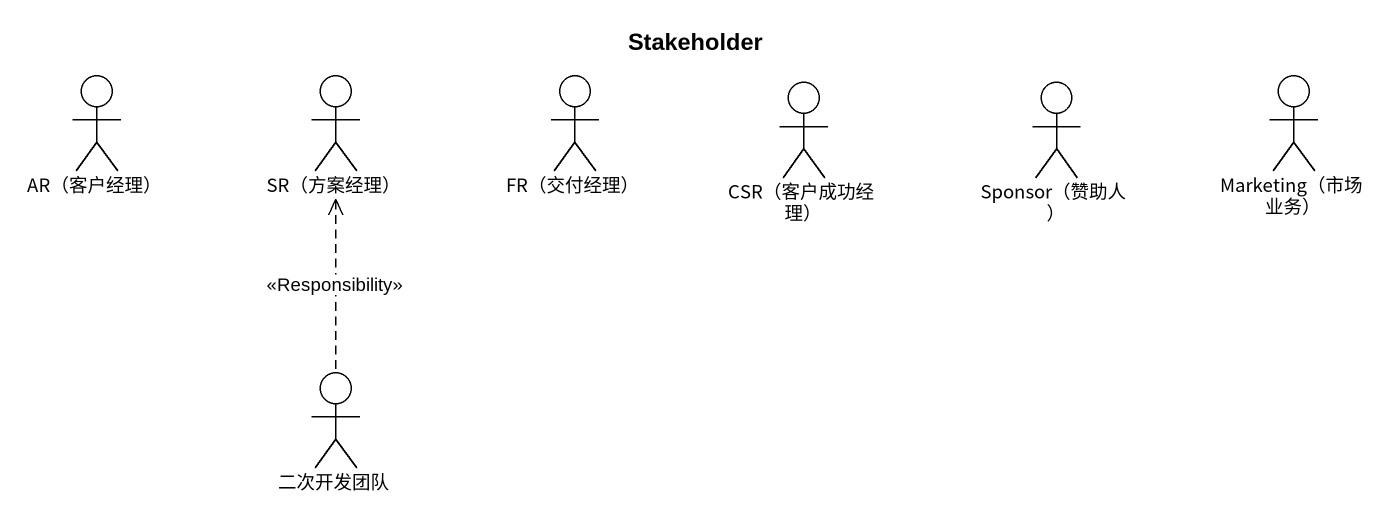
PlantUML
@startuml
title Stakeholder
actor "AR（客户经理）" as AR_客户经理
actor "SR（方案经理）" as SR_方案经理
actor "FR（交付经理）" as FR_交付经理
actor "CSR（客户成功经理）" as CSR_客户成功经理
actor "Sponsor（赞助人）" as Sponsor_赞助人
actor "Marketing（市场业务）" as Marketing_市场业务
actor 二次开发团队
二次开发团队 .up.> SR_方案经理 : <<Responsibility>>
@enduml
